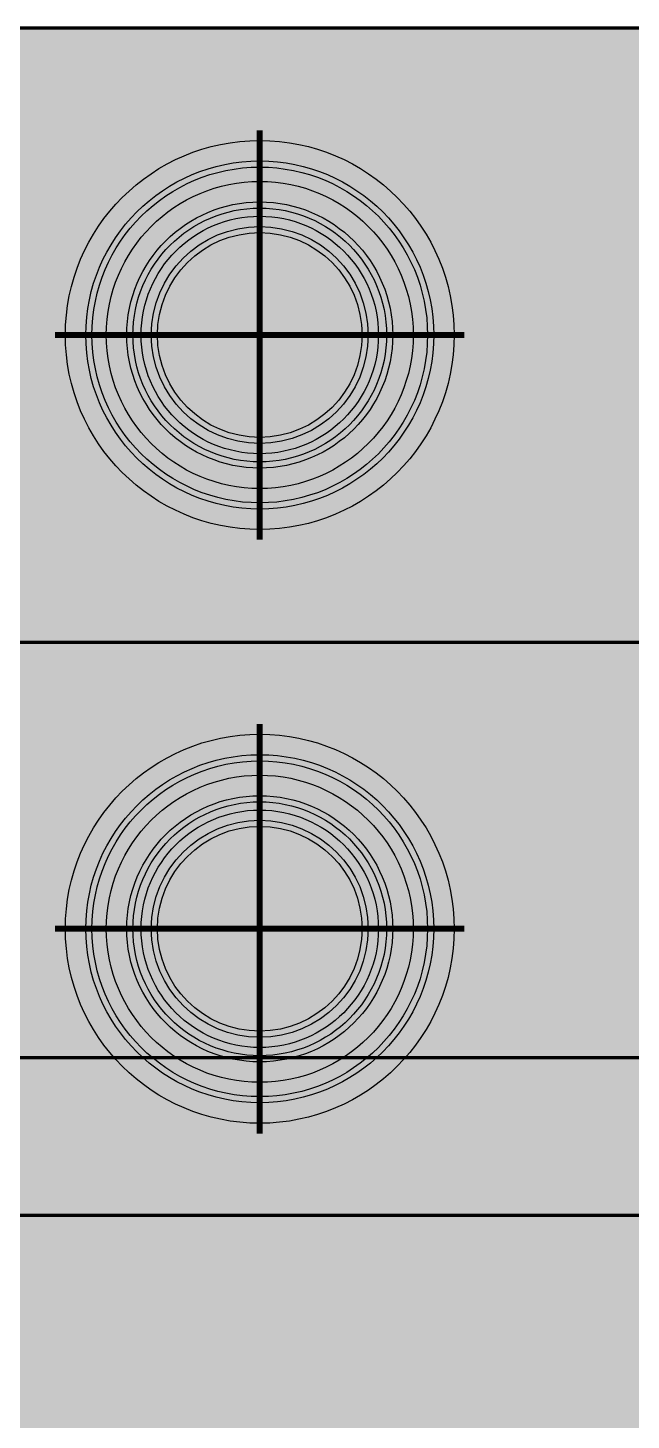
# Model space of a CAD drawing. Header units: millimetres. Extents: x 1408 to 8712, y 657 to 4836.
# Drawn here: x 6905.1 to 7052.5, y 4093.8 to 4433.8 of the extents above; entities that cross this region are included whole.
import ezdxf

# ---------------------------------------------------------------- set-up
doc = ezdxf.new("R2010")
doc.units = ezdxf.units.MM

msp = doc.modelspace()

# ---------------------------------------------------------------- hatches: boundary and pattern name
at = {"lineweight": 140, "true_color": 0xffffff}
h = msp.add_hatch(color=7, dxfattribs=at)
h.dxf.hatch_style = 1
h.paths.add_polyline_path([(7251.77, 4433.75), (6671.77, 4433.75), (6671.77, 4283.75), (7251.77, 4283.75)])
h.paths.add_polyline_path([(7251.77, 4283.75), (6671.77, 4283.75), (6671.77, 4143.75), (7251.77, 4143.75)])
h = msp.add_hatch(color=1)
h.dxf.hatch_style = 1
h.paths.add_polyline_path([(7009.27, 4358.75), (7007.77, 4358.75, -0.03929), (7007.2, 4351.56), (7008.69, 4351.32, 0.03929)])
h.paths.add_polyline_path([(7007.65, 4371.05), (7006.2, 4370.66, -0.03929), (7007.52, 4363.56), (7009.01, 4363.72, 0.03929)])
h.paths.add_polyline_path([(7002.91, 4382.5), (7001.61, 4381.75, -0.03929), (7004.72, 4375.24), (7006.12, 4375.77, 0.03929)])
h.paths.add_polyline_path([(6995.36, 4392.34), (6994.3, 4391.28, -0.03929), (6998.99, 4385.79), (7000.2, 4386.67, 0.03929)])
h.paths.add_polyline_path([(6985.52, 4399.89), (6984.77, 4398.59, -0.03929), (6990.72, 4394.5), (6991.66, 4395.67, 0.03929)])
h.paths.add_polyline_path([(6974.07, 4404.63), (6973.68, 4403.18, -0.03929), (6980.48, 4400.78), (6981.09, 4402.15, 0.03929)])
h.paths.add_polyline_path([(6969.2, 4405.67, 0.03929), (6961.77, 4406.25), (6961.77, 4404.75, -0.03929), (6968.97, 4404.19)])
h.paths.add_polyline_path([(6956.81, 4405.99, 0.03929), (6949.48, 4404.63), (6949.87, 4403.18, -0.03929), (6956.96, 4404.5)])
h.paths.add_polyline_path([(6945.29, 4401.7), (6944.75, 4403.1, 0.03929), (6938.02, 4399.89), (6938.77, 4398.59, -0.03929)])
h.paths.add_polyline_path([(6934.73, 4395.97), (6933.85, 4397.18, 0.03929), (6928.18, 4392.34), (6929.24, 4391.28, -0.03929)])
h.paths.add_polyline_path([(6926.02, 4387.7), (6924.86, 4388.65, 0.03929), (6920.63, 4382.5), (6921.93, 4381.75, -0.03929)])
h.paths.add_polyline_path([(6919.75, 4377.46), (6918.38, 4378.07, 0.03929), (6915.89, 4371.05), (6917.34, 4370.66, -0.03929)])
h.paths.add_polyline_path([(6916.34, 4365.95), (6914.86, 4366.18, 0.03929), (6914.27, 4358.75), (6915.77, 4358.75, -0.03929)])
h.paths.add_polyline_path([(6916.02, 4353.94), (6914.53, 4353.79, 0.03929), (6915.89, 4346.46), (6917.34, 4346.85, -0.03929)])
h.paths.add_polyline_path([(6918.83, 4342.27), (6917.43, 4341.73, 0.03929), (6920.63, 4335), (6921.93, 4335.75, -0.03929)])
h.paths.add_polyline_path([(6924.56, 4331.71), (6923.34, 4330.83, 0.03929), (6928.18, 4325.16), (6929.24, 4326.23, -0.03929)])
h.paths.add_polyline_path([(6932.82, 4323), (6931.88, 4321.84, 0.03929), (6938.02, 4317.62), (6938.77, 4318.92, -0.03929)])
h.paths.add_polyline_path([(6949.87, 4314.32, -0.03929), (6943.06, 4316.73), (6942.45, 4315.36, 0.03929), (6949.48, 4312.87)])
h.paths.add_polyline_path([(6961.77, 4312.75, -0.03929), (6954.58, 4313.32), (6954.34, 4311.84, 0.03929), (6961.77, 4311.25)])
h.paths.add_polyline_path([(6974.07, 4312.87), (6973.68, 4314.32, -0.03929), (6966.58, 4313), (6966.74, 4311.51, 0.03929)])
h.paths.add_polyline_path([(6985.52, 4317.62), (6984.77, 4318.92, -0.03929), (6978.26, 4315.81), (6978.79, 4314.41, 0.03929)])
h.paths.add_polyline_path([(6995.36, 4325.16), (6994.3, 4326.23, -0.03929), (6988.81, 4321.54), (6989.69, 4320.32, 0.03929)])
h.paths.add_polyline_path([(7002.91, 4335), (7001.61, 4335.75, -0.03929), (6997.52, 4329.8), (6998.69, 4328.86, 0.03929)])
h.paths.add_polyline_path([(7007.65, 4346.46), (7006.2, 4346.85, -0.03929), (7003.79, 4340.04), (7005.16, 4339.43, 0.03929)])
h.paths.add_polyline_path([(6997.99, 4349.05), (6996.54, 4349.43, -0.03929), (6994.66, 4344.11), (6996.03, 4343.5, 0.03929)])
h.paths.add_polyline_path([(6994.25, 4340), (6992.95, 4340.75, -0.03929), (6989.75, 4336.1), (6990.91, 4335.15, 0.03929)])
h.paths.add_polyline_path([(6988.29, 4332.24), (6987.23, 4333.3, -0.03929), (6982.93, 4329.63), (6983.81, 4328.41, 0.03929)])
h.paths.add_polyline_path([(6979.77, 4327.58, -0.03929), (6974.67, 4325.14), (6975.21, 4323.74, 0.03929), (6980.52, 4326.28)])
h.paths.add_polyline_path([(6971.09, 4323.98, -0.03929), (6965.53, 4322.95), (6965.69, 4321.46, 0.03929), (6971.48, 4322.53)])
h.paths.add_polyline_path([(6961.77, 4322.75, -0.03929), (6956.14, 4323.2), (6955.9, 4321.71, 0.03929), (6961.77, 4321.25)])
h.paths.add_polyline_path([(6952.45, 4323.98, -0.03929), (6947.13, 4325.86), (6946.52, 4324.49, 0.03929), (6952.07, 4322.53)])
h.paths.add_polyline_path([(6939.12, 4330.78), (6938.17, 4329.61, 0.03929), (6943.02, 4326.28), (6943.77, 4327.58, -0.03929)])
h.paths.add_polyline_path([(6932.65, 4337.59), (6931.43, 4336.71, 0.03929), (6935.25, 4332.24), (6936.32, 4333.3, -0.03929)])
h.paths.add_polyline_path([(6928.16, 4345.85), (6926.76, 4345.31, 0.03929), (6929.3, 4340), (6930.59, 4340.75, -0.03929)])
h.paths.add_polyline_path([(6925.97, 4354.99), (6924.48, 4354.83, 0.03929), (6925.55, 4349.05), (6927, 4349.43, -0.03929)])
h.paths.add_polyline_path([(6926.21, 4364.38), (6924.73, 4364.62, 0.03929), (6924.27, 4358.75), (6925.77, 4358.75, -0.03929)])
h.paths.add_polyline_path([(6928.88, 4373.39), (6927.51, 4374.01, 0.03929), (6925.55, 4368.46), (6927, 4368.07, -0.03929)])
h.paths.add_polyline_path([(6933.79, 4381.41), (6932.63, 4382.35, 0.03929), (6929.3, 4377.5), (6930.59, 4376.75, -0.03929)])
h.paths.add_polyline_path([(6940.61, 4387.88), (6939.73, 4389.09, 0.03929), (6935.25, 4385.27), (6936.32, 4384.21, -0.03929)])
h.paths.add_polyline_path([(6948.87, 4392.36), (6948.33, 4393.76, 0.03929), (6943.02, 4391.23), (6943.77, 4389.93, -0.03929)])
h.paths.add_polyline_path([(6957.85, 4396.05, 0.03929), (6952.07, 4394.97), (6952.45, 4393.53, -0.03929), (6958.01, 4394.56)])
h.paths.add_polyline_path([(6967.64, 4395.79, 0.03929), (6961.77, 4396.25), (6961.77, 4394.75, -0.03929), (6967.4, 4394.31)])
h.paths.add_polyline_path([(6971.48, 4394.97), (6971.09, 4393.53, -0.03929), (6976.41, 4391.64), (6977.02, 4393.01, 0.03929)])
h.paths.add_polyline_path([(6980.52, 4391.23), (6979.77, 4389.93, -0.03929), (6984.43, 4386.73), (6985.37, 4387.9, 0.03929)])
h.paths.add_polyline_path([(6988.29, 4385.27), (6987.23, 4384.21, -0.03929), (6990.9, 4379.91), (6992.11, 4380.79, 0.03929)])
h.paths.add_polyline_path([(6994.25, 4377.5), (6992.95, 4376.75, -0.03929), (6995.38, 4371.65), (6996.78, 4372.19, 0.03929)])
h.paths.add_polyline_path([(6997.99, 4368.46), (6996.54, 4368.07, -0.03929), (6997.57, 4362.52), (6999.07, 4362.67, 0.03929)])
h.paths.add_polyline_path([(6999.27, 4358.75), (6997.77, 4358.75, -0.03929), (6997.33, 4353.12), (6998.81, 4352.89, 0.03929)])
h.paths.add_polyline_path([(6990.77, 4358.75), (6989.27, 4358.75, -0.03929), (6988.93, 4354.45), (6990.41, 4354.22, 0.03929)])
h.paths.add_polyline_path([(6989.78, 4366.26), (6988.33, 4365.87, -0.03929), (6989.12, 4361.63), (6990.61, 4361.78, 0.03929)])
h.paths.add_polyline_path([(6986.89, 4373.25), (6985.59, 4372.5, -0.03929), (6987.44, 4368.61), (6988.84, 4369.15, 0.03929)])
h.paths.add_polyline_path([(6982.28, 4379.26), (6981.22, 4378.2, -0.03929), (6984.02, 4374.92), (6985.23, 4375.8, 0.03929)])
h.paths.add_polyline_path([(6976.27, 4383.87), (6975.52, 4382.57, -0.03929), (6979.08, 4380.12), (6980.02, 4381.29, 0.03929)])
h.paths.add_polyline_path([(6973.57, 4385.25, 0.03929), (6969.28, 4386.76), (6968.89, 4385.32, -0.03929), (6972.96, 4383.87)])
h.paths.add_polyline_path([(6966.31, 4387.4, 0.03929), (6961.77, 4387.75), (6961.77, 4386.25, -0.03929), (6966.07, 4385.91)])
h.paths.add_polyline_path([(6958.74, 4387.59, 0.03929), (6954.27, 4386.76), (6954.65, 4385.32, -0.03929), (6958.9, 4386.1)])
h.paths.add_polyline_path([(6951.92, 4384.43), (6951.38, 4385.83, 0.03929), (6947.27, 4383.87), (6948.02, 4382.57, -0.03929)])
h.paths.add_polyline_path([(6945.61, 4381), (6944.73, 4382.21, 0.03929), (6941.27, 4379.26), (6942.33, 4378.2, -0.03929)])
h.paths.add_polyline_path([(6940.4, 4376.06), (6939.23, 4377, 0.03929), (6936.66, 4373.25), (6937.96, 4372.5, -0.03929)])
h.paths.add_polyline_path([(6936.65, 4369.94), (6935.28, 4370.55, 0.03929), (6933.76, 4366.26), (6935.21, 4365.87, -0.03929)])
h.paths.add_polyline_path([(6934.61, 4363.05), (6933.13, 4363.29, 0.03929), (6932.77, 4358.75), (6934.27, 4358.75, -0.03929)])
h.paths.add_polyline_path([(6934.42, 4355.88), (6932.93, 4355.72, 0.03929), (6933.76, 4351.25), (6935.21, 4351.63, -0.03929)])
h.paths.add_polyline_path([(6936.1, 4348.9), (6934.7, 4348.36, 0.03929), (6936.66, 4344.25), (6937.96, 4345, -0.03929)])
h.paths.add_polyline_path([(6939.52, 4342.59), (6938.31, 4341.71, 0.03929), (6941.27, 4338.25), (6942.33, 4339.31, -0.03929)])
h.paths.add_polyline_path([(6948.02, 4334.94, -0.03929), (6944.46, 4337.38), (6943.52, 4336.22, 0.03929), (6947.27, 4333.64)])
h.paths.add_polyline_path([(6950.59, 4333.63), (6949.98, 4332.26, 0.03929), (6954.27, 4330.74), (6954.65, 4332.19, -0.03929)])
h.paths.add_polyline_path([(6961.77, 4331.25, -0.03929), (6957.47, 4331.59), (6957.23, 4330.11, 0.03929), (6961.77, 4329.75)])
h.paths.add_polyline_path([(6968.89, 4332.19, -0.03929), (6964.65, 4331.4), (6964.8, 4329.91, 0.03929), (6969.28, 4330.74)])
h.paths.add_polyline_path([(6976.27, 4333.64), (6975.52, 4334.94, -0.03929), (6971.63, 4333.08), (6972.16, 4331.68, 0.03929)])
h.paths.add_polyline_path([(6982.28, 4338.25), (6981.22, 4339.31, -0.03929), (6977.94, 4336.5), (6978.82, 4335.29, 0.03929)])
h.paths.add_polyline_path([(6986.89, 4344.25), (6985.59, 4345, -0.03929), (6983.14, 4341.45), (6984.31, 4340.5, 0.03929)])
h.paths.add_polyline_path([(6989.78, 4351.25), (6988.33, 4351.63, -0.03929), (6986.89, 4347.57), (6988.26, 4346.96, 0.03929)])
h = msp.add_hatch(color=1)
h.dxf.hatch_style = 1
h.paths.add_polyline_path([(7009.27, 4358.75), (7007.77, 4358.75, -0.03929), (7007.2, 4351.56), (7008.69, 4351.32, 0.03929)])
h.paths.add_polyline_path([(7007.65, 4371.05), (7006.2, 4370.66, -0.03929), (7007.52, 4363.56), (7009.01, 4363.72, 0.03929)])
h.paths.add_polyline_path([(7002.91, 4382.5), (7001.61, 4381.75, -0.03929), (7004.72, 4375.24), (7006.12, 4375.77, 0.03929)])
h.paths.add_polyline_path([(6995.36, 4392.34), (6994.3, 4391.28, -0.03929), (6998.99, 4385.79), (7000.2, 4386.67, 0.03929)])
h.paths.add_polyline_path([(6985.52, 4399.89), (6984.77, 4398.59, -0.03929), (6990.72, 4394.5), (6991.66, 4395.67, 0.03929)])
h.paths.add_polyline_path([(6974.07, 4404.63), (6973.68, 4403.18, -0.03929), (6980.48, 4400.78), (6981.09, 4402.15, 0.03929)])
h.paths.add_polyline_path([(6969.2, 4405.67, 0.03929), (6961.77, 4406.25), (6961.77, 4404.75, -0.03929), (6968.97, 4404.19)])
h.paths.add_polyline_path([(6956.81, 4405.99, 0.03929), (6949.48, 4404.63), (6949.87, 4403.18, -0.03929), (6956.96, 4404.5)])
h.paths.add_polyline_path([(6945.29, 4401.7), (6944.75, 4403.1, 0.03929), (6938.02, 4399.89), (6938.77, 4398.59, -0.03929)])
h.paths.add_polyline_path([(6934.73, 4395.97), (6933.85, 4397.18, 0.03929), (6928.18, 4392.34), (6929.24, 4391.28, -0.03929)])
h.paths.add_polyline_path([(6926.02, 4387.7), (6924.86, 4388.65, 0.03929), (6920.63, 4382.5), (6921.93, 4381.75, -0.03929)])
h.paths.add_polyline_path([(6919.75, 4377.46), (6918.38, 4378.07, 0.03929), (6915.89, 4371.05), (6917.34, 4370.66, -0.03929)])
h.paths.add_polyline_path([(6916.34, 4365.95), (6914.86, 4366.18, 0.03929), (6914.27, 4358.75), (6915.77, 4358.75, -0.03929)])
h.paths.add_polyline_path([(6916.02, 4353.94), (6914.53, 4353.79, 0.03929), (6915.89, 4346.46), (6917.34, 4346.85, -0.03929)])
h.paths.add_polyline_path([(6918.83, 4342.27), (6917.43, 4341.73, 0.03929), (6920.63, 4335), (6921.93, 4335.75, -0.03929)])
h.paths.add_polyline_path([(6924.56, 4331.71), (6923.34, 4330.83, 0.03929), (6928.18, 4325.16), (6929.24, 4326.23, -0.03929)])
h.paths.add_polyline_path([(6932.82, 4323), (6931.88, 4321.84, 0.03929), (6938.02, 4317.62), (6938.77, 4318.92, -0.03929)])
h.paths.add_polyline_path([(6949.87, 4314.32, -0.03929), (6943.06, 4316.73), (6942.45, 4315.36, 0.03929), (6949.48, 4312.87)])
h.paths.add_polyline_path([(6961.77, 4312.75, -0.03929), (6954.58, 4313.32), (6954.34, 4311.84, 0.03929), (6961.77, 4311.25)])
h.paths.add_polyline_path([(6974.07, 4312.87), (6973.68, 4314.32, -0.03929), (6966.58, 4313), (6966.74, 4311.51, 0.03929)])
h.paths.add_polyline_path([(6985.52, 4317.62), (6984.77, 4318.92, -0.03929), (6978.26, 4315.81), (6978.79, 4314.41, 0.03929)])
h.paths.add_polyline_path([(6995.36, 4325.16), (6994.3, 4326.23, -0.03929), (6988.81, 4321.54), (6989.69, 4320.32, 0.03929)])
h.paths.add_polyline_path([(7002.91, 4335), (7001.61, 4335.75, -0.03929), (6997.52, 4329.8), (6998.69, 4328.86, 0.03929)])
h.paths.add_polyline_path([(7007.65, 4346.46), (7006.2, 4346.85, -0.03929), (7003.79, 4340.04), (7005.16, 4339.43, 0.03929)])
h.paths.add_polyline_path([(6997.99, 4349.05), (6996.54, 4349.43, -0.03929), (6994.66, 4344.11), (6996.03, 4343.5, 0.03929)])
h.paths.add_polyline_path([(6994.25, 4340), (6992.95, 4340.75, -0.03929), (6989.75, 4336.1), (6990.91, 4335.15, 0.03929)])
h.paths.add_polyline_path([(6988.29, 4332.24), (6987.23, 4333.3, -0.03929), (6982.93, 4329.63), (6983.81, 4328.41, 0.03929)])
h.paths.add_polyline_path([(6979.77, 4327.58, -0.03929), (6974.67, 4325.14), (6975.21, 4323.74, 0.03929), (6980.52, 4326.28)])
h.paths.add_polyline_path([(6971.09, 4323.98, -0.03929), (6965.53, 4322.95), (6965.69, 4321.46, 0.03929), (6971.48, 4322.53)])
h.paths.add_polyline_path([(6961.77, 4322.75, -0.03929), (6956.14, 4323.2), (6955.9, 4321.71, 0.03929), (6961.77, 4321.25)])
h.paths.add_polyline_path([(6952.45, 4323.98, -0.03929), (6947.13, 4325.86), (6946.52, 4324.49, 0.03929), (6952.07, 4322.53)])
h.paths.add_polyline_path([(6939.12, 4330.78), (6938.17, 4329.61, 0.03929), (6943.02, 4326.28), (6943.77, 4327.58, -0.03929)])
h.paths.add_polyline_path([(6932.65, 4337.59), (6931.43, 4336.71, 0.03929), (6935.25, 4332.24), (6936.32, 4333.3, -0.03929)])
h.paths.add_polyline_path([(6928.16, 4345.85), (6926.76, 4345.31, 0.03929), (6929.3, 4340), (6930.59, 4340.75, -0.03929)])
h.paths.add_polyline_path([(6925.97, 4354.99), (6924.48, 4354.83, 0.03929), (6925.55, 4349.05), (6927, 4349.43, -0.03929)])
h.paths.add_polyline_path([(6926.21, 4364.38), (6924.73, 4364.62, 0.03929), (6924.27, 4358.75), (6925.77, 4358.75, -0.03929)])
h.paths.add_polyline_path([(6928.88, 4373.39), (6927.51, 4374.01, 0.03929), (6925.55, 4368.46), (6927, 4368.07, -0.03929)])
h.paths.add_polyline_path([(6933.79, 4381.41), (6932.63, 4382.35, 0.03929), (6929.3, 4377.5), (6930.59, 4376.75, -0.03929)])
h.paths.add_polyline_path([(6940.61, 4387.88), (6939.73, 4389.09, 0.03929), (6935.25, 4385.27), (6936.32, 4384.21, -0.03929)])
h.paths.add_polyline_path([(6948.87, 4392.36), (6948.33, 4393.76, 0.03929), (6943.02, 4391.23), (6943.77, 4389.93, -0.03929)])
h.paths.add_polyline_path([(6957.85, 4396.05, 0.03929), (6952.07, 4394.97), (6952.45, 4393.53, -0.03929), (6958.01, 4394.56)])
h.paths.add_polyline_path([(6967.64, 4395.79, 0.03929), (6961.77, 4396.25), (6961.77, 4394.75, -0.03929), (6967.4, 4394.31)])
h.paths.add_polyline_path([(6971.48, 4394.97), (6971.09, 4393.53, -0.03929), (6976.41, 4391.64), (6977.02, 4393.01, 0.03929)])
h.paths.add_polyline_path([(6980.52, 4391.23), (6979.77, 4389.93, -0.03929), (6984.43, 4386.73), (6985.37, 4387.9, 0.03929)])
h.paths.add_polyline_path([(6988.29, 4385.27), (6987.23, 4384.21, -0.03929), (6990.9, 4379.91), (6992.11, 4380.79, 0.03929)])
h.paths.add_polyline_path([(6994.25, 4377.5), (6992.95, 4376.75, -0.03929), (6995.38, 4371.65), (6996.78, 4372.19, 0.03929)])
h.paths.add_polyline_path([(6997.99, 4368.46), (6996.54, 4368.07, -0.03929), (6997.57, 4362.52), (6999.07, 4362.67, 0.03929)])
h.paths.add_polyline_path([(6999.27, 4358.75), (6997.77, 4358.75, -0.03929), (6997.33, 4353.12), (6998.81, 4352.89, 0.03929)])
h.paths.add_polyline_path([(6990.77, 4358.75), (6989.27, 4358.75, -0.03929), (6988.93, 4354.45), (6990.41, 4354.22, 0.03929)])
h.paths.add_polyline_path([(6989.78, 4366.26), (6988.33, 4365.87, -0.03929), (6989.12, 4361.63), (6990.61, 4361.78, 0.03929)])
h.paths.add_polyline_path([(6986.89, 4373.25), (6985.59, 4372.5, -0.03929), (6987.44, 4368.61), (6988.84, 4369.15, 0.03929)])
h.paths.add_polyline_path([(6982.28, 4379.26), (6981.22, 4378.2, -0.03929), (6984.02, 4374.92), (6985.23, 4375.8, 0.03929)])
h.paths.add_polyline_path([(6976.27, 4383.87), (6975.52, 4382.57, -0.03929), (6979.08, 4380.12), (6980.02, 4381.29, 0.03929)])
h.paths.add_polyline_path([(6973.57, 4385.25, 0.03929), (6969.28, 4386.76), (6968.89, 4385.32, -0.03929), (6972.96, 4383.87)])
h.paths.add_polyline_path([(6966.31, 4387.4, 0.03929), (6961.77, 4387.75), (6961.77, 4386.25, -0.03929), (6966.07, 4385.91)])
h.paths.add_polyline_path([(6958.74, 4387.59, 0.03929), (6954.27, 4386.76), (6954.65, 4385.32, -0.03929), (6958.9, 4386.1)])
h.paths.add_polyline_path([(6951.92, 4384.43), (6951.38, 4385.83, 0.03929), (6947.27, 4383.87), (6948.02, 4382.57, -0.03929)])
h.paths.add_polyline_path([(6945.61, 4381), (6944.73, 4382.21, 0.03929), (6941.27, 4379.26), (6942.33, 4378.2, -0.03929)])
h.paths.add_polyline_path([(6940.4, 4376.06), (6939.23, 4377, 0.03929), (6936.66, 4373.25), (6937.96, 4372.5, -0.03929)])
h.paths.add_polyline_path([(6936.65, 4369.94), (6935.28, 4370.55, 0.03929), (6933.76, 4366.26), (6935.21, 4365.87, -0.03929)])
h.paths.add_polyline_path([(6934.61, 4363.05), (6933.13, 4363.29, 0.03929), (6932.77, 4358.75), (6934.27, 4358.75, -0.03929)])
h.paths.add_polyline_path([(6934.42, 4355.88), (6932.93, 4355.72, 0.03929), (6933.76, 4351.25), (6935.21, 4351.63, -0.03929)])
h.paths.add_polyline_path([(6936.1, 4348.9), (6934.7, 4348.36, 0.03929), (6936.66, 4344.25), (6937.96, 4345, -0.03929)])
h.paths.add_polyline_path([(6939.52, 4342.59), (6938.31, 4341.71, 0.03929), (6941.27, 4338.25), (6942.33, 4339.31, -0.03929)])
h.paths.add_polyline_path([(6948.02, 4334.94, -0.03929), (6944.46, 4337.38), (6943.52, 4336.22, 0.03929), (6947.27, 4333.64)])
h.paths.add_polyline_path([(6950.59, 4333.63), (6949.98, 4332.26, 0.03929), (6954.27, 4330.74), (6954.65, 4332.19, -0.03929)])
h.paths.add_polyline_path([(6961.77, 4331.25, -0.03929), (6957.47, 4331.59), (6957.23, 4330.11, 0.03929), (6961.77, 4329.75)])
h.paths.add_polyline_path([(6968.89, 4332.19, -0.03929), (6964.65, 4331.4), (6964.8, 4329.91, 0.03929), (6969.28, 4330.74)])
h.paths.add_polyline_path([(6976.27, 4333.64), (6975.52, 4334.94, -0.03929), (6971.63, 4333.08), (6972.16, 4331.68, 0.03929)])
h.paths.add_polyline_path([(6982.28, 4338.25), (6981.22, 4339.31, -0.03929), (6977.94, 4336.5), (6978.82, 4335.29, 0.03929)])
h.paths.add_polyline_path([(6986.89, 4344.25), (6985.59, 4345, -0.03929), (6983.14, 4341.45), (6984.31, 4340.5, 0.03929)])
h.paths.add_polyline_path([(6989.78, 4351.25), (6988.33, 4351.63, -0.03929), (6986.89, 4347.57), (6988.26, 4346.96, 0.03929)])
at = {"lineweight": 140}
h = msp.add_hatch(color=1, dxfattribs=at)
h.dxf.hatch_style = 1
h.paths.add_polyline_path([(7004.27, 4358.75, 1), (6919.27, 4358.75, 1)])
h.paths.add_polyline_path([(7002.77, 4358.75, 1), (6920.77, 4358.75, 1)], flags=16)
h.paths.add_polyline_path([(6999.27, 4358.75, -1), (6924.27, 4358.75, -1)], flags=0)
h.paths.add_polyline_path([(6994.27, 4358.75, -1), (6929.27, 4358.75, -1)], flags=0)
h.paths.add_polyline_path([(6992.77, 4358.75, -1), (6930.77, 4358.75, -1)], flags=0)
h.paths.add_polyline_path([(6990.77, 4358.75, -1), (6932.77, 4358.75, -1)], flags=0)
h.paths.add_polyline_path([(6988.27, 4358.75, -1), (6935.27, 4358.75, -1)], flags=0)
h.paths.add_polyline_path([(6986.77, 4358.75, -1), (6936.77, 4358.75, -1)], flags=0)
h = msp.add_hatch(color=1, dxfattribs=at)
h.dxf.hatch_style = 1
h.paths.add_polyline_path([(7004.27, 4358.75, 1), (6919.27, 4358.75, 1)])
h.paths.add_polyline_path([(7002.77, 4358.75, 1), (6920.77, 4358.75, 1)], flags=16)
h.paths.add_polyline_path([(6999.27, 4358.75, -1), (6924.27, 4358.75, -1)], flags=0)
h.paths.add_polyline_path([(6994.27, 4358.75, -1), (6929.27, 4358.75, -1)], flags=0)
h.paths.add_polyline_path([(6992.77, 4358.75, -1), (6930.77, 4358.75, -1)], flags=0)
h.paths.add_polyline_path([(6990.77, 4358.75, -1), (6932.77, 4358.75, -1)], flags=0)
h.paths.add_polyline_path([(6988.27, 4358.75, -1), (6935.27, 4358.75, -1)], flags=0)
h.paths.add_polyline_path([(6986.77, 4358.75, -1), (6936.77, 4358.75, -1)], flags=0)
h = msp.add_hatch(color=1, dxfattribs=at)
h.dxf.hatch_style = 1
h.paths.add_polyline_path([(6994.27, 4358.75, 1), (6929.27, 4358.75, 1)])
h.paths.add_polyline_path([(6992.77, 4358.75, 1), (6930.77, 4358.75, 1)], flags=16)
h.paths.add_polyline_path([(6990.77, 4358.75, -1), (6932.77, 4358.75, -1)], flags=0)
h.paths.add_polyline_path([(6988.27, 4358.75, -1), (6935.27, 4358.75, -1)], flags=0)
h.paths.add_polyline_path([(6986.77, 4358.75, -1), (6936.77, 4358.75, -1)], flags=0)
h = msp.add_hatch(color=1, dxfattribs=at)
h.dxf.hatch_style = 1
h.paths.add_polyline_path([(6994.27, 4358.75, 1), (6929.27, 4358.75, 1)])
h.paths.add_polyline_path([(6992.77, 4358.75, 1), (6930.77, 4358.75, 1)], flags=16)
h.paths.add_polyline_path([(6990.77, 4358.75, -1), (6932.77, 4358.75, -1)], flags=0)
h.paths.add_polyline_path([(6988.27, 4358.75, -1), (6935.27, 4358.75, -1)], flags=0)
h.paths.add_polyline_path([(6986.77, 4358.75, -1), (6936.77, 4358.75, -1)], flags=0)
h = msp.add_hatch(color=1, dxfattribs=at)
h.dxf.hatch_style = 1
h.paths.add_polyline_path([(6988.27, 4358.75, 1), (6935.27, 4358.75, 1)])
h.paths.add_polyline_path([(6986.77, 4358.75, 1), (6936.77, 4358.75, 1)], flags=16)
h = msp.add_hatch(color=1, dxfattribs=at)
h.dxf.hatch_style = 1
h.paths.add_polyline_path([(6988.27, 4358.75, 1), (6935.27, 4358.75, 1)])
h.paths.add_polyline_path([(6986.77, 4358.75, 1), (6936.77, 4358.75, 1)], flags=16)
h = msp.add_hatch(color=1)
h.dxf.hatch_style = 1
h.paths.add_polyline_path([(7009.27, 4213.75), (7007.77, 4213.75, -0.03929), (7007.2, 4206.56), (7008.69, 4206.32, 0.03929)])
h.paths.add_polyline_path([(7007.65, 4226.05), (7006.2, 4225.66, -0.03929), (7007.52, 4218.56), (7009.01, 4218.72, 0.03929)])
h.paths.add_polyline_path([(7002.91, 4237.5), (7001.61, 4236.75, -0.03929), (7004.72, 4230.24), (7006.12, 4230.77, 0.03929)])
h.paths.add_polyline_path([(6995.36, 4247.34), (6994.3, 4246.28, -0.03929), (6998.99, 4240.79), (7000.2, 4241.67, 0.03929)])
h.paths.add_polyline_path([(6985.52, 4254.89), (6984.77, 4253.59, -0.03929), (6990.72, 4249.5), (6991.66, 4250.67, 0.03929)])
h.paths.add_polyline_path([(6974.07, 4259.63), (6973.68, 4258.18, -0.03929), (6980.48, 4255.78), (6981.09, 4257.15, 0.03929)])
h.paths.add_polyline_path([(6969.2, 4260.67, 0.03929), (6961.77, 4261.25), (6961.77, 4259.75, -0.03929), (6968.97, 4259.19)])
h.paths.add_polyline_path([(6956.81, 4260.99, 0.03929), (6949.48, 4259.63), (6949.87, 4258.18, -0.03929), (6956.96, 4259.5)])
h.paths.add_polyline_path([(6945.29, 4256.7), (6944.75, 4258.1, 0.03929), (6938.02, 4254.89), (6938.77, 4253.59, -0.03929)])
h.paths.add_polyline_path([(6934.73, 4250.97), (6933.85, 4252.18, 0.03929), (6928.18, 4247.34), (6929.24, 4246.28, -0.03929)])
h.paths.add_polyline_path([(6926.02, 4242.7), (6924.86, 4243.65, 0.03929), (6920.63, 4237.5), (6921.93, 4236.75, -0.03929)])
h.paths.add_polyline_path([(6919.75, 4232.46), (6918.38, 4233.07, 0.03929), (6915.89, 4226.05), (6917.34, 4225.66, -0.03929)])
h.paths.add_polyline_path([(6916.34, 4220.95), (6914.86, 4221.18, 0.03929), (6914.27, 4213.75), (6915.77, 4213.75, -0.03929)])
h.paths.add_polyline_path([(6916.02, 4208.94), (6914.53, 4208.79, 0.03929), (6915.89, 4201.46), (6917.34, 4201.85, -0.03929)])
h.paths.add_polyline_path([(6918.83, 4197.27), (6917.43, 4196.73, 0.03929), (6920.63, 4190), (6921.93, 4190.75, -0.03929)])
h.paths.add_polyline_path([(6924.56, 4186.71), (6923.34, 4185.83, 0.03929), (6928.18, 4180.16), (6929.24, 4181.23, -0.03929)])
h.paths.add_polyline_path([(6932.82, 4178), (6931.88, 4176.84, 0.03929), (6938.02, 4172.62), (6938.77, 4173.92, -0.03929)])
h.paths.add_polyline_path([(6949.87, 4169.32, -0.03929), (6943.06, 4171.73), (6942.45, 4170.36, 0.03929), (6949.48, 4167.87)])
h.paths.add_polyline_path([(6961.77, 4167.75, -0.03929), (6954.58, 4168.32), (6954.34, 4166.84, 0.03929), (6961.77, 4166.25)])
h.paths.add_polyline_path([(6974.07, 4167.87), (6973.68, 4169.32, -0.03929), (6966.58, 4168), (6966.74, 4166.51, 0.03929)])
h.paths.add_polyline_path([(6985.52, 4172.62), (6984.77, 4173.92, -0.03929), (6978.26, 4170.81), (6978.79, 4169.41, 0.03929)])
h.paths.add_polyline_path([(6995.36, 4180.16), (6994.3, 4181.23, -0.03929), (6988.81, 4176.54), (6989.69, 4175.32, 0.03929)])
h.paths.add_polyline_path([(7002.91, 4190), (7001.61, 4190.75, -0.03929), (6997.52, 4184.8), (6998.69, 4183.86, 0.03929)])
h.paths.add_polyline_path([(7007.65, 4201.46), (7006.2, 4201.85, -0.03929), (7003.79, 4195.04), (7005.16, 4194.43, 0.03929)])
h.paths.add_polyline_path([(6997.99, 4204.05), (6996.54, 4204.43, -0.03929), (6994.66, 4199.11), (6996.03, 4198.5, 0.03929)])
h.paths.add_polyline_path([(6994.25, 4195), (6992.95, 4195.75, -0.03929), (6989.75, 4191.1), (6990.91, 4190.15, 0.03929)])
h.paths.add_polyline_path([(6988.29, 4187.24), (6987.23, 4188.3, -0.03929), (6982.93, 4184.63), (6983.81, 4183.41, 0.03929)])
h.paths.add_polyline_path([(6979.77, 4182.58, -0.03929), (6974.67, 4180.14), (6975.21, 4178.74, 0.03929), (6980.52, 4181.28)])
h.paths.add_polyline_path([(6971.09, 4178.98, -0.03929), (6965.53, 4177.95), (6965.69, 4176.46, 0.03929), (6971.48, 4177.53)])
h.paths.add_polyline_path([(6961.77, 4177.75, -0.03929), (6956.14, 4178.2), (6955.9, 4176.71, 0.03929), (6961.77, 4176.25)])
h.paths.add_polyline_path([(6952.45, 4178.98, -0.03929), (6947.13, 4180.86), (6946.52, 4179.49, 0.03929), (6952.07, 4177.53)])
h.paths.add_polyline_path([(6939.12, 4185.78), (6938.17, 4184.61, 0.03929), (6943.02, 4181.28), (6943.77, 4182.58, -0.03929)])
h.paths.add_polyline_path([(6932.65, 4192.59), (6931.43, 4191.71, 0.03929), (6935.25, 4187.24), (6936.32, 4188.3, -0.03929)])
h.paths.add_polyline_path([(6928.16, 4200.85), (6926.76, 4200.31, 0.03929), (6929.3, 4195), (6930.59, 4195.75, -0.03929)])
h.paths.add_polyline_path([(6925.97, 4209.99), (6924.48, 4209.83, 0.03929), (6925.55, 4204.05), (6927, 4204.43, -0.03929)])
h.paths.add_polyline_path([(6926.21, 4219.38), (6924.73, 4219.62, 0.03929), (6924.27, 4213.75), (6925.77, 4213.75, -0.03929)])
h.paths.add_polyline_path([(6928.88, 4228.39), (6927.51, 4229.01, 0.03929), (6925.55, 4223.46), (6927, 4223.07, -0.03929)])
h.paths.add_polyline_path([(6933.79, 4236.41), (6932.63, 4237.35, 0.03929), (6929.3, 4232.5), (6930.59, 4231.75, -0.03929)])
h.paths.add_polyline_path([(6940.61, 4242.88), (6939.73, 4244.09, 0.03929), (6935.25, 4240.27), (6936.32, 4239.21, -0.03929)])
h.paths.add_polyline_path([(6948.87, 4247.36), (6948.33, 4248.76, 0.03929), (6943.02, 4246.23), (6943.77, 4244.93, -0.03929)])
h.paths.add_polyline_path([(6957.85, 4251.05, 0.03929), (6952.07, 4249.97), (6952.45, 4248.53, -0.03929), (6958.01, 4249.56)])
h.paths.add_polyline_path([(6967.64, 4250.79, 0.03929), (6961.77, 4251.25), (6961.77, 4249.75, -0.03929), (6967.4, 4249.31)])
h.paths.add_polyline_path([(6971.48, 4249.97), (6971.09, 4248.53, -0.03929), (6976.41, 4246.64), (6977.02, 4248.01, 0.03929)])
h.paths.add_polyline_path([(6980.52, 4246.23), (6979.77, 4244.93, -0.03929), (6984.43, 4241.73), (6985.37, 4242.9, 0.03929)])
h.paths.add_polyline_path([(6988.29, 4240.27), (6987.23, 4239.21, -0.03929), (6990.9, 4234.91), (6992.11, 4235.79, 0.03929)])
h.paths.add_polyline_path([(6994.25, 4232.5), (6992.95, 4231.75, -0.03929), (6995.38, 4226.65), (6996.78, 4227.19, 0.03929)])
h.paths.add_polyline_path([(6997.99, 4223.46), (6996.54, 4223.07, -0.03929), (6997.57, 4217.52), (6999.07, 4217.67, 0.03929)])
h.paths.add_polyline_path([(6999.27, 4213.75), (6997.77, 4213.75, -0.03929), (6997.33, 4208.12), (6998.81, 4207.89, 0.03929)])
h.paths.add_polyline_path([(6990.77, 4213.75), (6989.27, 4213.75, -0.03929), (6988.93, 4209.45), (6990.41, 4209.22, 0.03929)])
h.paths.add_polyline_path([(6989.78, 4221.26), (6988.33, 4220.87, -0.03929), (6989.12, 4216.63), (6990.61, 4216.78, 0.03929)])
h.paths.add_polyline_path([(6986.89, 4228.25), (6985.59, 4227.5, -0.03929), (6987.44, 4223.61), (6988.84, 4224.15, 0.03929)])
h.paths.add_polyline_path([(6982.28, 4234.26), (6981.22, 4233.2, -0.03929), (6984.02, 4229.92), (6985.23, 4230.8, 0.03929)])
h.paths.add_polyline_path([(6976.27, 4238.87), (6975.52, 4237.57, -0.03929), (6979.08, 4235.12), (6980.02, 4236.29, 0.03929)])
h.paths.add_polyline_path([(6973.57, 4240.25, 0.03929), (6969.28, 4241.76), (6968.89, 4240.32, -0.03929), (6972.96, 4238.87)])
h.paths.add_polyline_path([(6966.31, 4242.4, 0.03929), (6961.77, 4242.75), (6961.77, 4241.25, -0.03929), (6966.07, 4240.91)])
h.paths.add_polyline_path([(6958.74, 4242.59, 0.03929), (6954.27, 4241.76), (6954.65, 4240.32, -0.03929), (6958.9, 4241.1)])
h.paths.add_polyline_path([(6951.92, 4239.43), (6951.38, 4240.83, 0.03929), (6947.27, 4238.87), (6948.02, 4237.57, -0.03929)])
h.paths.add_polyline_path([(6945.61, 4236), (6944.73, 4237.21, 0.03929), (6941.27, 4234.26), (6942.33, 4233.2, -0.03929)])
h.paths.add_polyline_path([(6940.4, 4231.06), (6939.23, 4232, 0.03929), (6936.66, 4228.25), (6937.96, 4227.5, -0.03929)])
h.paths.add_polyline_path([(6936.65, 4224.94), (6935.28, 4225.55, 0.03929), (6933.76, 4221.26), (6935.21, 4220.87, -0.03929)])
h.paths.add_polyline_path([(6934.61, 4218.05), (6933.13, 4218.29, 0.03929), (6932.77, 4213.75), (6934.27, 4213.75, -0.03929)])
h.paths.add_polyline_path([(6934.42, 4210.88), (6932.93, 4210.72, 0.03929), (6933.76, 4206.25), (6935.21, 4206.63, -0.03929)])
h.paths.add_polyline_path([(6936.1, 4203.9), (6934.7, 4203.36, 0.03929), (6936.66, 4199.25), (6937.96, 4200, -0.03929)])
h.paths.add_polyline_path([(6939.52, 4197.59), (6938.31, 4196.71, 0.03929), (6941.27, 4193.25), (6942.33, 4194.31, -0.03929)])
h.paths.add_polyline_path([(6948.02, 4189.94, -0.03929), (6944.46, 4192.38), (6943.52, 4191.22, 0.03929), (6947.27, 4188.64)])
h.paths.add_polyline_path([(6950.59, 4188.63), (6949.98, 4187.26, 0.03929), (6954.27, 4185.74), (6954.65, 4187.19, -0.03929)])
h.paths.add_polyline_path([(6961.77, 4186.25, -0.03929), (6957.47, 4186.59), (6957.23, 4185.11, 0.03929), (6961.77, 4184.75)])
h.paths.add_polyline_path([(6968.89, 4187.19, -0.03929), (6964.65, 4186.4), (6964.8, 4184.91, 0.03929), (6969.28, 4185.74)])
h.paths.add_polyline_path([(6976.27, 4188.64), (6975.52, 4189.94, -0.03929), (6971.63, 4188.08), (6972.16, 4186.68, 0.03929)])
h.paths.add_polyline_path([(6982.28, 4193.25), (6981.22, 4194.31, -0.03929), (6977.94, 4191.5), (6978.82, 4190.29, 0.03929)])
h.paths.add_polyline_path([(6986.89, 4199.25), (6985.59, 4200, -0.03929), (6983.14, 4196.45), (6984.31, 4195.5, 0.03929)])
h.paths.add_polyline_path([(6989.78, 4206.25), (6988.33, 4206.63, -0.03929), (6986.89, 4202.57), (6988.26, 4201.96, 0.03929)])
h = msp.add_hatch(color=1, dxfattribs=at)
h.dxf.hatch_style = 1
h.paths.add_polyline_path([(7004.27, 4213.75, 1), (6919.27, 4213.75, 1)])
h.paths.add_polyline_path([(7002.77, 4213.75, 1), (6920.77, 4213.75, 1)], flags=16)
h.paths.add_polyline_path([(6999.27, 4213.75, -1), (6924.27, 4213.75, -1)], flags=0)
h.paths.add_polyline_path([(6994.27, 4213.75, -1), (6929.27, 4213.75, -1)], flags=0)
h.paths.add_polyline_path([(6992.77, 4213.75, -1), (6930.77, 4213.75, -1)], flags=0)
h.paths.add_polyline_path([(6990.77, 4213.75, -1), (6932.77, 4213.75, -1)], flags=0)
h.paths.add_polyline_path([(6988.27, 4213.75, -1), (6935.27, 4213.75, -1)], flags=0)
h.paths.add_polyline_path([(6986.77, 4213.75, -1), (6936.77, 4213.75, -1)], flags=0)
h = msp.add_hatch(color=1, dxfattribs=at)
h.dxf.hatch_style = 1
h.paths.add_polyline_path([(6994.27, 4213.75, 1), (6929.27, 4213.75, 1)])
h.paths.add_polyline_path([(6992.77, 4213.75, 1), (6930.77, 4213.75, 1)], flags=16)
h.paths.add_polyline_path([(6990.77, 4213.75, -1), (6932.77, 4213.75, -1)], flags=0)
h.paths.add_polyline_path([(6988.27, 4213.75, -1), (6935.27, 4213.75, -1)], flags=0)
h.paths.add_polyline_path([(6986.77, 4213.75, -1), (6936.77, 4213.75, -1)], flags=0)
h = msp.add_hatch(color=1, dxfattribs=at)
h.dxf.hatch_style = 1
h.paths.add_polyline_path([(6988.27, 4213.75, 1), (6935.27, 4213.75, 1)])
h.paths.add_polyline_path([(6986.77, 4213.75, 1), (6936.77, 4213.75, 1)], flags=16)
at = {"lineweight": 140, "true_color": 0x636466}
h = msp.add_hatch(color=251, dxfattribs=at)
h.dxf.hatch_style = 1
h.paths.add_polyline_path([(6421.77, 4143.75), (6421.77, 2183.75), (8711.77, 2183.75), (8711.77, 4133.75), (8411.77, 4133.75), (8411.77, 4143.75)])
h.paths.add_polyline_path([(6871.77, 3693.75), (8261.77, 3693.75), (8261.77, 2633.75), (6871.77, 2633.75)], flags=16)

# ---------------------------------------------------------------- linework, layer by layer
at = {"color": 18, "lineweight": 211, "ltscale": 5, "true_color": 0x000000}
msp.add_line((6671.77, 4283.75), (7251.77, 4283.75), dxfattribs=at)
at = {"lineweight": 140}
for points in [[(6311.77, 4433.75), (8711.77, 4433.75), (8711.77, 2033.75), (6311.77, 2033.75)], [(6671.77, 4433.75), (7251.77, 4433.75), (7251.77, 4182.23), (6671.77, 4182.23)], [(6671.77, 4433.75), (7251.77, 4433.75), (7251.77, 4143.75), (6671.77, 4143.75)]]:
    msp.add_lwpolyline(points, close=True, dxfattribs=at)
at = {"color": 1, "lineweight": 140, "const_width": 1.5}
for points in [[(6961.77, 4358.75), (6961.77, 4408.75)], [(6961.77, 4358.75), (6961.77, 4408.75)], [(6961.77, 4358.75), (6911.77, 4358.75)], [(6961.77, 4358.75), (6911.77, 4358.75)], [(6961.77, 4358.75), (7011.77, 4358.75)], [(6961.77, 4358.75), (6961.77, 4308.75)], [(6961.77, 4358.75), (7011.77, 4358.75)], [(6961.77, 4358.75), (6961.77, 4308.75)], [(6961.77, 4213.75), (6961.77, 4263.75)], [(6961.77, 4213.75), (6911.77, 4213.75)], [(6961.77, 4213.75), (7011.77, 4213.75)], [(6961.77, 4213.75), (6961.77, 4163.75)]]:
    msp.add_lwpolyline(points, dxfattribs=at)
at = {"lineweight": 140}
msp.add_lwpolyline([(8411.77, 4143.75), (6421.77, 4143.75), (6421.77, 2183.75), (8711.77, 2183.75), (8711.77, 4143.75)], dxfattribs=at)
at = {"color": 1}
for centre, radius in [((6961.77, 4358.75), 47.5), ((6961.77, 4358.75), 47.5), ((6961.77, 4358.75), 42.5), ((6961.77, 4358.75), 42.5), ((6961.77, 4358.75), 41), ((6961.77, 4358.75), 41), ((6961.77, 4358.75), 37.5), ((6961.77, 4358.75), 37.5), ((6961.77, 4358.75), 32.5), ((6961.77, 4358.75), 32.5), ((6961.77, 4358.75), 31), ((6961.77, 4358.75), 31), ((6961.77, 4358.75), 29), ((6961.77, 4358.75), 29), ((6961.77, 4358.75), 26.5), ((6961.77, 4358.75), 26.5), ((6961.77, 4358.75), 25), ((6961.77, 4358.75), 25), ((6961.77, 4213.75), 47.5), ((6961.77, 4213.75), 42.5), ((6961.77, 4213.75), 41), ((6961.77, 4213.75), 37.5), ((6961.77, 4213.75), 32.5), ((6961.77, 4213.75), 31), ((6961.77, 4213.75), 29), ((6961.77, 4213.75), 26.5), ((6961.77, 4213.75), 25)]:
    msp.add_circle(centre, radius, dxfattribs=at)

doc.saveas('drawing.dxf')
